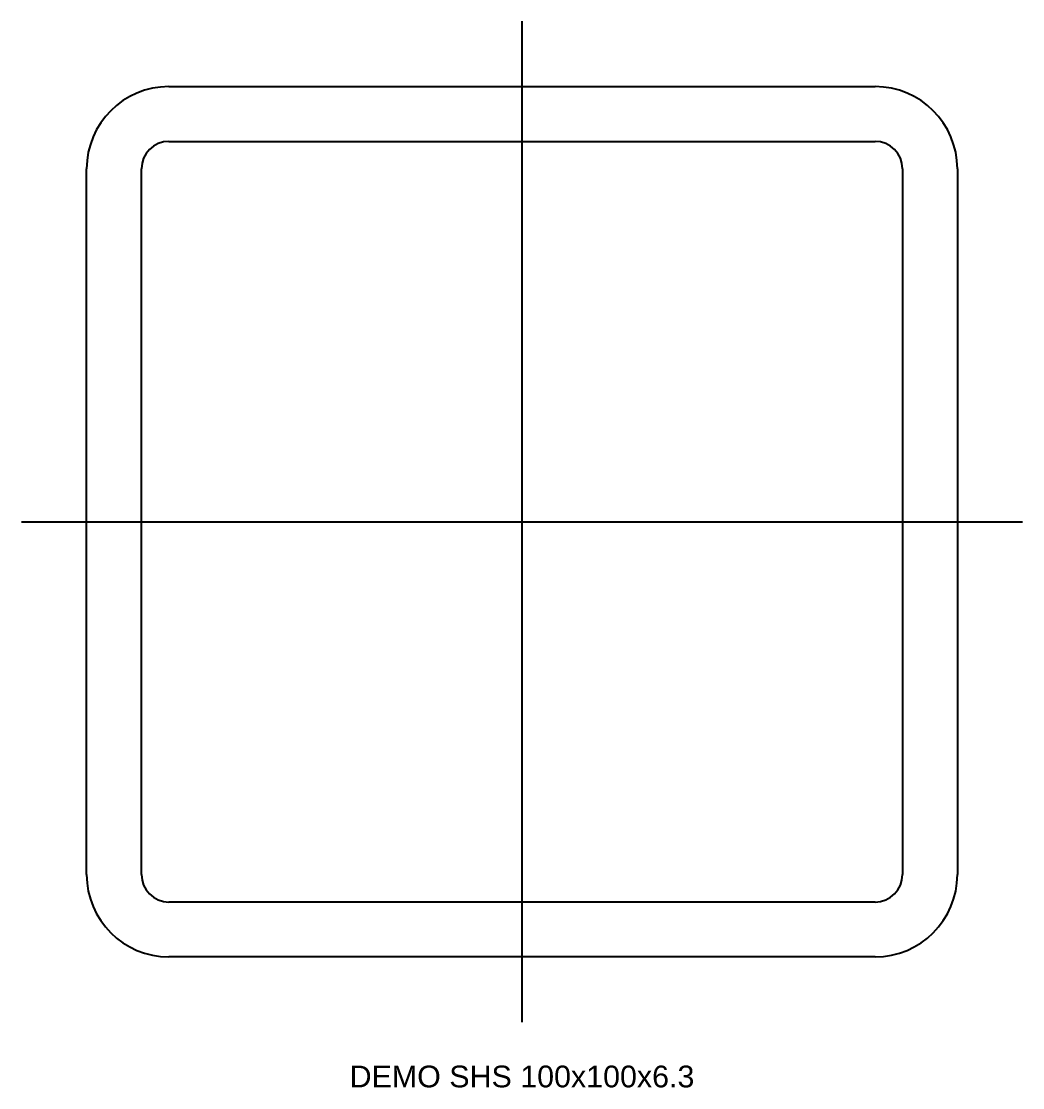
# Model space of a CAD drawing. Header units: millimetres. Extents: x -438 to 8086, y -151 to 6015.
# Drawn here: x 3542.5 to 3657.5, y -65 to 57.5 of the extents above; entities that cross this region are included whole.
import ezdxf

# ---------------------------------------------------------------- set-up
doc = ezdxf.new("R2010")
doc.units = ezdxf.units.MM
for name, color, linetype in [('MDH_AXES', 8, 'Continuous'), ('MDH_LABEL', 2, 'Continuous'), ('MDH_STEEL', 4, 'Continuous')]:
    doc.layers.add(name, color=color, linetype=linetype)
doc.styles.get("Standard").update_dxf_attribs({"font": 'arial.ttf'})

# ---------------------------------------------------------------- blocks, each defined once
blk = doc.blocks.new('*U8')
for p, q in [((-40.55, 50), (40.55, 50)), ((-40.55, 43.7), (40.55, 43.7)), ((-50, -40.55), (-50, 40.55)), ((-43.7, -40.55), (-43.7, 40.55)), ((43.7, 40.55), (43.7, -40.55)), ((50, 40.55), (50, -40.55)), ((40.55, -43.7), (-40.55, -43.7)), ((40.55, -50), (-40.55, -50))]:
    blk.add_line(p, q)
for centre, radius, start, end in [((-40.55, 40.55), 9.45, 90, 180), ((40.55, 40.55), 9.45, 0, 90), ((-40.55, 40.55), 3.15, 90, 180), ((40.55, 40.55), 3.15, 360, 450), ((-40.55, -40.55), 9.45, 180, 270), ((-40.55, -40.55), 3.15, 180, 270), ((40.55, -40.55), 9.45, 270, 360), ((40.55, -40.55), 3.15, 270, 360)]:
    blk.add_arc(centre, radius, start, end)
blk.add_point((0, 0))

msp = doc.modelspace()

# ---------------------------------------------------------------- linework, layer by layer
at = {"layer": 'MDH_AXES'}
for p, q in [((3600, -57.5), (3600, 57.5)), ((3542.5, 0), (3657.5, 0))]:
    msp.add_line(p, q, dxfattribs=at)

# ---------------------------------------------------------------- block references
at = {"layer": 'MDH_STEEL'}
msp.add_blockref('*U8', (3600, 0), dxfattribs=at)

# ---------------------------------------------------------------- texts
at = {"layer": 'MDH_LABEL', "insert": (3600, -62.5), "char_height": 2.5, "attachment_point": 2}
msp.add_mtext('DEMO SHS 100x100x6.3', dxfattribs=at)

doc.saveas('drawing.dxf')
